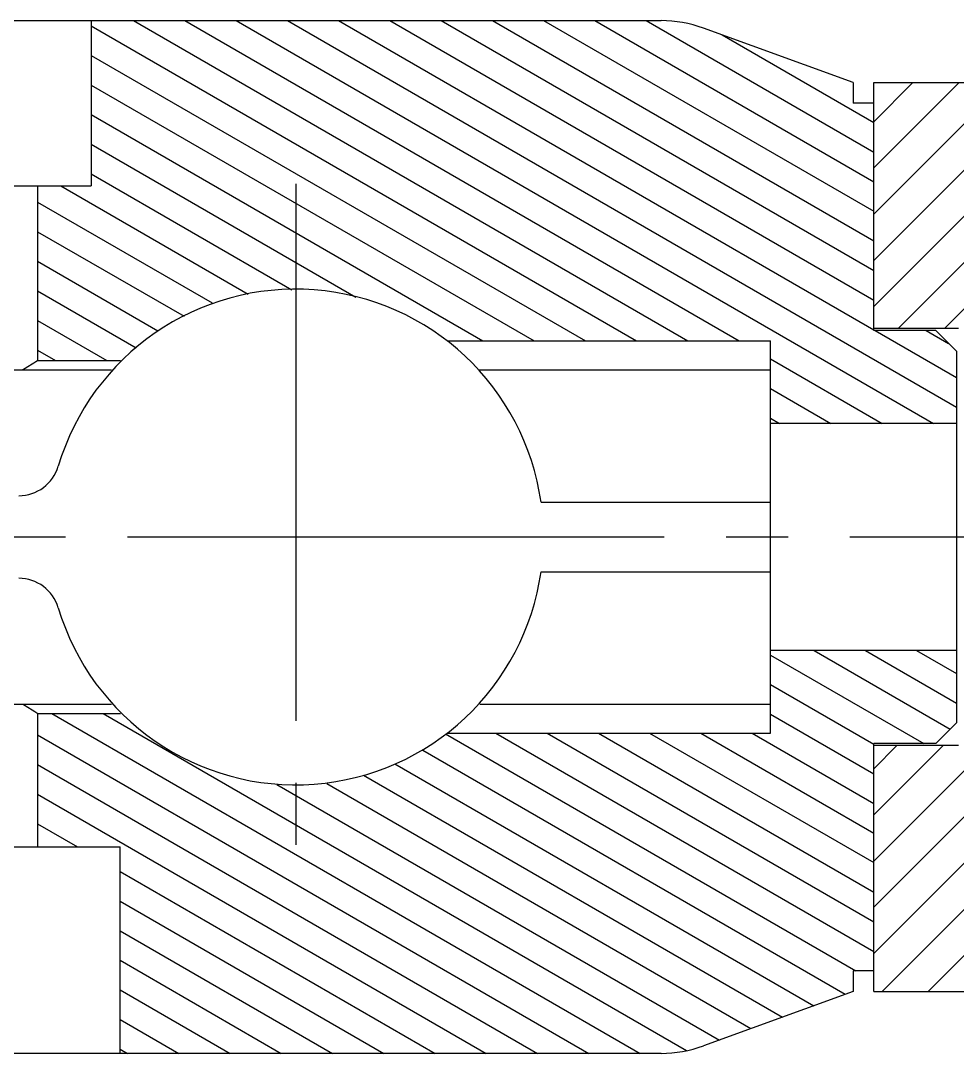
# Model space of a CAD drawing. Extents: x -21 to 142, y 71 to 261.
# Drawn here: x 78.88 to 101.56, y 209.6 to 234.6 of the extents above; entities that cross this region are included whole.
import ezdxf

# ---------------------------------------------------------------- set-up
doc = ezdxf.new("R2010")
doc.units = 0
doc.linetypes.add('CENTER', pattern=[17.5, 13, -1.5, 1.5, -1.5])
doc.layers.get('0').update_dxf_attribs({"linetype": 'CONTINUOUS'})
doc.layers.add('CENTER', color=1, linetype='CENTER')

msp = doc.modelspace()

# ---------------------------------------------------------------- linework, layer by layer
at = {"color": 7, "linetype": 'CONTINUOUS'}
for p, q in [((71.539, 234.602), (94.388, 234.602)), ((80.589, 234.602), (80.589, 230.602)), ((99.039, 233.102), (95.414, 234.421)), ((99.039, 233.102), (99.039, 232.602)), ((99.539, 227.102), (99.539, 233.102)), ((99.539, 233.102), (123.539, 233.102)), ((99.539, 232.602), (99.039, 232.602)), ((72.489, 230.602), (80.589, 230.602)), ((79.289, 230.602), (79.289, 226.377)), ((101.589, 227.152), (99.539, 227.152)), ((101.039, 227.102), (99.539, 227.102)), ((99.569, 227.102), (101.539, 225.965)), ((100.811, 227.102), (101.35, 226.79)), ((101.539, 226.602), (101.039, 227.102)), ((89.204, 226.852), (97.039, 226.852)), ((97.039, 217.352), (97.039, 226.852)), ((101.539, 226.602), (101.539, 217.602)), ((79.289, 226.377), (81.293, 226.377)), ((77.986, 226.152), (81.078, 226.152)), ((89.965, 226.152), (97.039, 226.152)), ((97.039, 225.696), (98.501, 224.852)), ((97.039, 224.979), (97.259, 224.852)), ((101.539, 224.852), (97.039, 224.852)), ((91.48, 222.942), (97.039, 222.942)), ((91.48, 221.262), (97.039, 221.262)), ((101.539, 219.352), (97.039, 219.352)), ((77.986, 218.052), (81.078, 218.052)), ((89.999, 218.052), (97.039, 218.052)), ((79.289, 217.827), (79.289, 214.602)), ((79.289, 217.827), (81.293, 217.827)), ((101.539, 217.602), (101.039, 217.102)), ((89.204, 217.352), (97.039, 217.352)), ((101.039, 217.102), (99.539, 217.102)), ((99.539, 211.102), (99.539, 217.102)), ((101.589, 217.052), (99.539, 217.052)), ((71.789, 214.602), (81.289, 214.602)), ((81.289, 209.602), (81.289, 214.602)), ((99.539, 211.602), (99.039, 211.602)), ((99.039, 211.602), (99.039, 211.102)), ((99.039, 211.102), (95.414, 209.783)), ((99.539, 211.102), (123.539, 211.102)), ((94.388, 209.602), (71.539, 209.602))]:
    msp.add_line(p, q, dxfattribs=at)
at = {"color": 3, "linetype": 'CONTINUOUS'}
for p, q in [((81.613, 234.602), (95.036, 226.852)), ((82.854, 234.602), (96.278, 226.852)), ((84.096, 234.602), (100.983, 224.852)), ((85.337, 234.602), (101.539, 225.248)), ((86.579, 234.602), (99.539, 227.12)), ((87.82, 234.602), (99.539, 227.836)), ((89.062, 234.602), (99.539, 228.553)), ((90.303, 234.602), (99.539, 229.27)), ((91.544, 234.602), (99.539, 229.986)), ((92.786, 234.602), (99.539, 230.703)), ((94.027, 234.602), (99.539, 231.42)), ((80.589, 234.477), (93.795, 226.852)), ((95.868, 234.256), (99.539, 232.137)), ((80.589, 233.76), (92.554, 226.852)), ((80.589, 233.043), (91.312, 226.852)), ((100.487, 233.102), (99.539, 232.153)), ((101.606, 233.102), (99.539, 231.035)), ((102.724, 233.102), (99.539, 229.916)), ((103.843, 233.102), (99.539, 228.798)), ((104.961, 233.102), (99.539, 227.679)), ((106.08, 233.102), (100.13, 227.152)), ((107.199, 233.102), (101.249, 227.152)), ((80.589, 232.326), (90.071, 226.852)), ((80.589, 231.61), (86.995, 227.911)), ((80.589, 230.893), (85.445, 228.089)), ((79.851, 230.602), (84.391, 227.981)), ((79.289, 230.21), (83.513, 227.771)), ((79.289, 229.493), (82.835, 227.446)), ((79.289, 228.777), (82.2, 227.096)), ((79.289, 228.06), (81.677, 226.681)), ((79.289, 227.343), (80.962, 226.377)), ((79.289, 226.626), (79.721, 226.377)), ((97.039, 226.413), (99.742, 224.852)), ((98.095, 219.352), (101.388, 217.451)), ((99.337, 219.352), (101.539, 218.081)), ((104.634, 219.352), (99.539, 214.256)), ((100.578, 219.352), (101.539, 218.797)), ((97.039, 219.245), (100.751, 217.102)), ((105.539, 219.138), (99.539, 213.138)), ((97.039, 218.529), (99.539, 217.085)), ((105.539, 218.019), (99.539, 212.019)), ((106.69, 218.052), (99.74, 211.102)), ((107.809, 218.052), (100.859, 211.102)), ((79.633, 217.827), (93.879, 209.602)), ((80.874, 217.827), (95.005, 209.669)), ((97.039, 217.812), (99.539, 216.369)), ((79.289, 217.309), (92.637, 209.602)), ((89.168, 217.339), (99.105, 211.602)), ((90.387, 217.352), (99.539, 212.068)), ((91.628, 217.352), (99.539, 212.785)), ((92.87, 217.352), (99.539, 213.502)), ((94.111, 217.352), (99.539, 214.218)), ((95.352, 217.352), (99.539, 214.935)), ((96.594, 217.352), (99.539, 215.652)), ((100.097, 217.052), (99.539, 216.493)), ((101.216, 217.052), (99.539, 215.375)), ((88.619, 216.939), (98.849, 211.033)), ((79.289, 216.592), (91.396, 209.602)), ((87.941, 216.614), (98.087, 210.756)), ((87.182, 216.335), (97.326, 210.479)), ((85.082, 216.114), (95.803, 209.924)), ((86.291, 216.133), (96.565, 210.201)), ((79.289, 215.875), (90.155, 209.602)), ((79.289, 215.159), (80.253, 214.602)), ((81.289, 214.004), (88.913, 209.602)), ((81.289, 213.287), (87.672, 209.602)), ((81.289, 212.571), (86.43, 209.602)), ((81.289, 211.854), (85.189, 209.602)), ((81.289, 211.137), (83.948, 209.602)), ((81.289, 210.42), (82.706, 209.602)), ((81.289, 209.704), (81.465, 209.602))]:
    msp.add_line(p, q, dxfattribs=at)
at = {"color": 7}
for points in [[(78.924, 226.152, 0), (78.926, 226.153, 0), (78.928, 226.154, 0), (78.93, 226.155, 0), (78.931, 226.157, 0), (78.933, 226.158, 0), (78.935, 226.159, 0), (78.937, 226.16, 0), (78.939, 226.161, 0), (78.941, 226.162, 0), (78.943, 226.163, 0), (78.945, 226.165, 0), (78.947, 226.166, 0), (78.949, 226.167, 0), (78.951, 226.168, 0), (78.953, 226.169, 0), (78.955, 226.17, 0), (78.957, 226.171, 0), (78.959, 226.173, 0), (78.96, 226.174, 0), (78.962, 226.175, 0), (78.964, 226.176, 0), (78.966, 226.177, 0), (78.968, 226.178, 0), (78.97, 226.18, 0), (78.972, 226.181, 0), (78.974, 226.182, 0), (78.976, 226.183, 0), (78.978, 226.184, 0), (78.98, 226.185, 0), (78.982, 226.186, 0), (78.984, 226.188, 0), (78.985, 226.189, 0), (78.987, 226.19, 0), (78.989, 226.191, 0), (78.991, 226.192, 0), (78.993, 226.193, 0), (78.995, 226.195, 0), (78.997, 226.196, 0), (78.999, 226.197, 0), (79.001, 226.198, 0), (79.003, 226.199, 0), (79.005, 226.2, 0), (79.007, 226.201, 0), (79.008, 226.203, 0), (79.01, 226.204, 0), (79.012, 226.205, 0), (79.014, 226.206, 0), (79.016, 226.207, 0), (79.018, 226.208, 0), (79.02, 226.21, 0), (79.022, 226.211, 0), (79.024, 226.212, 0), (79.026, 226.213, 0), (79.028, 226.214, 0), (79.03, 226.215, 0), (79.032, 226.217, 0), (79.034, 226.218, 0), (79.035, 226.219, 0), (79.037, 226.22, 0), (79.039, 226.221, 0), (79.041, 226.222, 0), (79.043, 226.224, 0), (79.045, 226.225, 0), (79.047, 226.226, 0), (79.049, 226.227, 0), (79.051, 226.228, 0), (79.053, 226.229, 0), (79.055, 226.23, 0), (79.056, 226.232, 0), (79.058, 226.233, 0), (79.06, 226.234, 0), (79.062, 226.235, 0), (79.064, 226.236, 0), (79.066, 226.237, 0), (79.068, 226.239, 0), (79.07, 226.24, 0), (79.072, 226.241, 0), (79.074, 226.242, 0), (79.076, 226.243, 0), (79.078, 226.244, 0), (79.08, 226.246, 0), (79.082, 226.247, 0), (79.083, 226.248, 0), (79.085, 226.249, 0), (79.087, 226.25, 0), (79.089, 226.251, 0), (79.091, 226.253, 0), (79.093, 226.254, 0), (79.095, 226.255, 0), (79.097, 226.256, 0), (79.099, 226.257, 0), (79.101, 226.259, 0), (79.103, 226.26, 0), (79.104, 226.261, 0), (79.106, 226.262, 0), (79.108, 226.263, 0), (79.11, 226.264, 0), (79.112, 226.266, 0), (79.114, 226.267, 0), (79.116, 226.268, 0), (79.118, 226.269, 0), (79.12, 226.27, 0), (79.122, 226.271, 0), (79.124, 226.273, 0), (79.125, 226.274, 0), (79.127, 226.275, 0), (79.129, 226.276, 0), (79.131, 226.277, 0), (79.133, 226.279, 0), (79.135, 226.28, 0), (79.137, 226.281, 0), (79.139, 226.282, 0), (79.141, 226.283, 0), (79.143, 226.284, 0), (79.144, 226.286, 0), (79.146, 226.287, 0), (79.148, 226.288, 0), (79.15, 226.289, 0), (79.152, 226.29, 0), (79.154, 226.292, 0), (79.156, 226.293, 0), (79.158, 226.294, 0), (79.16, 226.295, 0), (79.162, 226.296, 0), (79.163, 226.298, 0), (79.165, 226.299, 0), (79.167, 226.3, 0), (79.169, 226.301, 0), (79.171, 226.302, 0), (79.173, 226.303, 0), (79.175, 226.305, 0), (79.177, 226.306, 0), (79.179, 226.307, 0), (79.181, 226.308, 0), (79.183, 226.309, 0), (79.184, 226.311, 0), (79.186, 226.312, 0), (79.188, 226.313, 0), (79.19, 226.314, 0), (79.192, 226.315, 0), (79.194, 226.317, 0), (79.196, 226.318, 0), (79.198, 226.319, 0), (79.2, 226.32, 0), (79.201, 226.321, 0), (79.203, 226.323, 0), (79.205, 226.324, 0), (79.207, 226.325, 0), (79.209, 226.326, 0), (79.211, 226.327, 0), (79.213, 226.329, 0), (79.215, 226.33, 0), (79.217, 226.331, 0), (79.219, 226.332, 0), (79.221, 226.333, 0), (79.222, 226.335, 0), (79.224, 226.336, 0), (79.226, 226.337, 0), (79.228, 226.338, 0), (79.23, 226.339, 0), (79.232, 226.341, 0), (79.234, 226.342, 0), (79.236, 226.343, 0), (79.237, 226.344, 0), (79.239, 226.345, 0), (79.241, 226.347, 0), (79.243, 226.348, 0), (79.245, 226.349, 0), (79.247, 226.35, 0), (79.249, 226.352, 0), (79.251, 226.353, 0), (79.253, 226.354, 0), (79.255, 226.355, 0), (79.257, 226.356, 0), (79.258, 226.358, 0), (79.26, 226.359, 0), (79.262, 226.36, 0), (79.264, 226.361, 0), (79.266, 226.362, 0), (79.268, 226.364, 0), (79.27, 226.365, 0), (79.272, 226.366, 0), (79.273, 226.367, 0), (79.275, 226.368, 0), (79.277, 226.37, 0), (79.279, 226.371, 0), (79.281, 226.372, 0), (79.283, 226.373, 0), (79.285, 226.374, 0), (79.287, 226.376, 0), (79.289, 226.377, 0)], [(79.289, 217.827, 0), (79.286, 217.828, 0), (79.284, 217.83, 0), (79.282, 217.831, 0), (79.279, 217.833, 0), (79.277, 217.834, 0), (79.275, 217.836, 0), (79.273, 217.837, 0), (79.27, 217.839, 0), (79.268, 217.84, 0), (79.266, 217.841, 0), (79.264, 217.843, 0), (79.261, 217.844, 0), (79.259, 217.846, 0), (79.257, 217.847, 0), (79.254, 217.849, 0), (79.252, 217.85, 0), (79.25, 217.852, 0), (79.248, 217.853, 0), (79.245, 217.855, 0), (79.243, 217.856, 0), (79.241, 217.857, 0), (79.239, 217.859, 0), (79.236, 217.86, 0), (79.234, 217.862, 0), (79.232, 217.863, 0), (79.23, 217.865, 0), (79.227, 217.866, 0), (79.225, 217.868, 0), (79.223, 217.869, 0), (79.22, 217.87, 0), (79.218, 217.872, 0), (79.216, 217.873, 0), (79.214, 217.875, 0), (79.211, 217.876, 0), (79.209, 217.878, 0), (79.207, 217.879, 0), (79.204, 217.881, 0), (79.202, 217.882, 0), (79.2, 217.883, 0), (79.198, 217.885, 0), (79.195, 217.886, 0), (79.193, 217.888, 0), (79.191, 217.889, 0), (79.189, 217.891, 0), (79.186, 217.892, 0), (79.184, 217.893, 0), (79.182, 217.895, 0), (79.179, 217.896, 0), (79.177, 217.898, 0), (79.175, 217.899, 0), (79.172, 217.901, 0), (79.17, 217.902, 0), (79.168, 217.903, 0), (79.166, 217.905, 0), (79.163, 217.906, 0), (79.161, 217.908, 0), (79.159, 217.909, 0), (79.156, 217.911, 0), (79.154, 217.912, 0), (79.152, 217.913, 0), (79.15, 217.915, 0), (79.147, 217.916, 0), (79.145, 217.918, 0), (79.143, 217.919, 0), (79.141, 217.921, 0), (79.138, 217.922, 0), (79.136, 217.923, 0), (79.134, 217.925, 0), (79.131, 217.926, 0), (79.129, 217.928, 0), (79.127, 217.929, 0), (79.124, 217.93, 0), (79.122, 217.932, 0), (79.12, 217.933, 0), (79.118, 217.935, 0), (79.115, 217.936, 0), (79.113, 217.937, 0), (79.111, 217.939, 0), (79.108, 217.94, 0), (79.106, 217.942, 0), (79.104, 217.943, 0), (79.102, 217.945, 0), (79.099, 217.946, 0), (79.097, 217.947, 0), (79.095, 217.949, 0), (79.092, 217.95, 0), (79.09, 217.952, 0), (79.088, 217.953, 0), (79.085, 217.954, 0), (79.083, 217.956, 0), (79.081, 217.957, 0), (79.079, 217.959, 0), (79.076, 217.96, 0), (79.074, 217.961, 0), (79.072, 217.963, 0), (79.069, 217.964, 0), (79.067, 217.966, 0), (79.065, 217.967, 0), (79.062, 217.968, 0), (79.06, 217.97, 0), (79.058, 217.971, 0), (79.055, 217.973, 0), (79.053, 217.974, 0), (79.051, 217.975, 0), (79.049, 217.977, 0), (79.046, 217.978, 0), (79.044, 217.98, 0), (79.042, 217.981, 0), (79.039, 217.982, 0), (79.037, 217.984, 0), (79.035, 217.985, 0), (79.032, 217.987, 0), (79.03, 217.988, 0), (79.028, 217.989, 0), (79.025, 217.991, 0), (79.023, 217.992, 0), (79.021, 217.994, 0), (79.019, 217.995, 0), (79.016, 217.996, 0), (79.014, 217.998, 0), (79.012, 217.999, 0), (79.009, 218.001, 0), (79.007, 218.002, 0), (79.005, 218.003, 0), (79.002, 218.005, 0), (79, 218.006, 0), (78.998, 218.007, 0), (78.995, 218.009, 0), (78.993, 218.01, 0), (78.991, 218.012, 0), (78.989, 218.013, 0), (78.986, 218.014, 0), (78.984, 218.016, 0), (78.982, 218.017, 0), (78.979, 218.019, 0), (78.977, 218.02, 0), (78.975, 218.021, 0), (78.972, 218.023, 0), (78.97, 218.024, 0), (78.968, 218.026, 0), (78.965, 218.027, 0), (78.963, 218.028, 0), (78.961, 218.03, 0), (78.959, 218.031, 0), (78.956, 218.032, 0), (78.954, 218.034, 0), (78.952, 218.035, 0), (78.949, 218.037, 0), (78.947, 218.038, 0), (78.945, 218.039, 0), (78.942, 218.041, 0), (78.94, 218.042, 0), (78.938, 218.044, 0), (78.935, 218.045, 0), (78.933, 218.046, 0), (78.931, 218.048, 0), (78.928, 218.049, 0), (78.926, 218.051, 0), (78.924, 218.052, 0)]]:
    msp.add_polyline3d(points, dxfattribs=at)
at = {"color": 7, "linetype": 'CONTINUOUS'}
for centre, radius, start, end in [((94.388, 231.602), 3, 69.9994, 89.9994), ((85.539, 222.102), 6, 8.0453, 163.3985), ((78.83, 224.102), 1, 270, 343.3985), ((85.539, 222.102), 6, 196.6015, 351.9547), ((78.83, 220.102), 1, 16.6015, 90), ((94.388, 212.602), 3, 270.0011, 290.0011)]:
    msp.add_arc(centre, radius, start, end, dxfattribs=at)
at = {"layer": 'CENTER', "color": 1, "linetype": 'CENTER'}
for p, q in [((85.539, 230.652), (85.539, 213.552)), ((63.963, 222.102), (134.121, 222.102))]:
    msp.add_line(p, q, dxfattribs=at)

doc.saveas('drawing.dxf')
